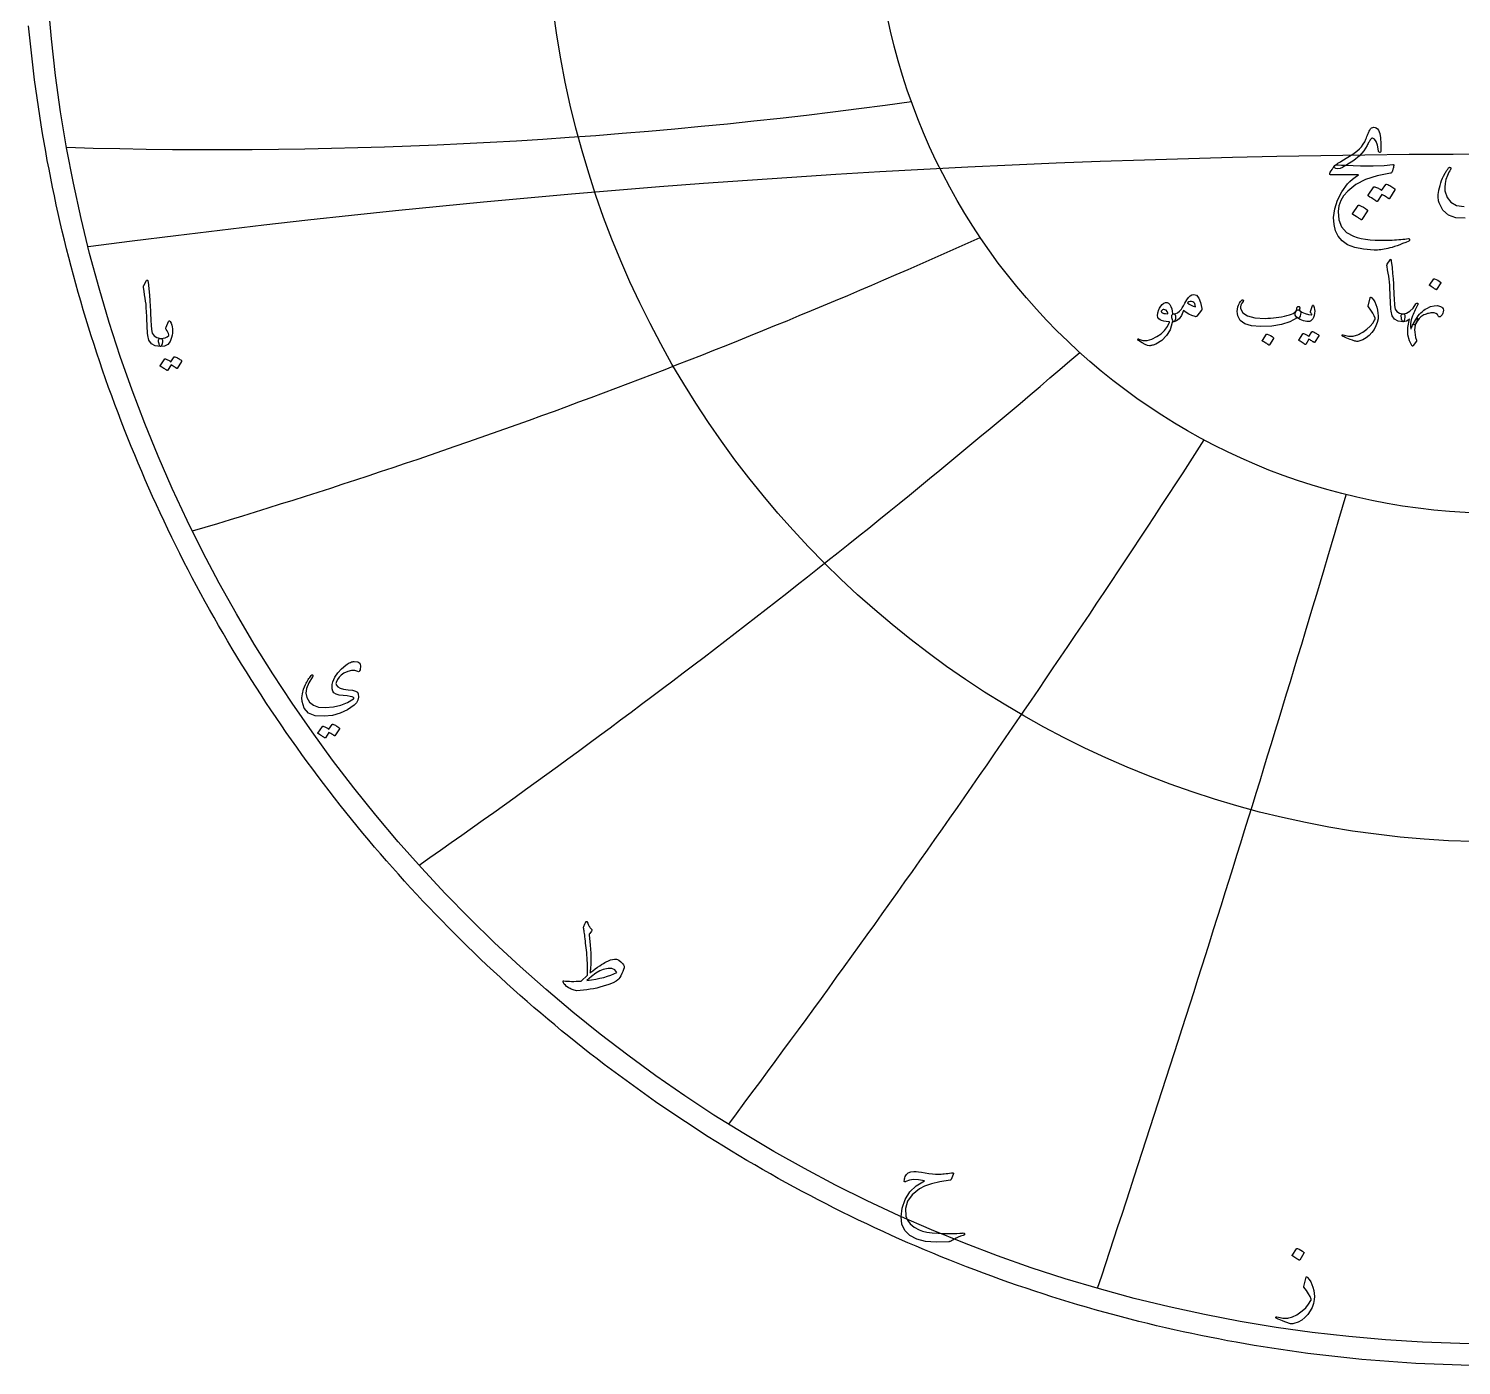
# Model space of a CAD drawing. Header units: millimetres. Extents: x -80 to 80, y -80 to 82.
# Drawn here: x -80 to -2, y -80.4 to -7.5 of the extents above; entities that cross this region are included whole.
import ezdxf

# ---------------------------------------------------------------- set-up
doc = ezdxf.new("R2010")
doc.units = ezdxf.units.MM
for name, color, linetype in [('CUT_OUTER', 1, 'Continuous'), ('ENGRAVE', 7, 'Continuous'), ('ENGRAVE_FINE', 8, 'Continuous'), ('TEXT', 5, 'Continuous')]:
    doc.layers.add(name, color=color, linetype=linetype)

msp = doc.modelspace()

# ---------------------------------------------------------------- linework, layer by layer
at = {"layer": 'CUT_OUTER'}
msp.add_lwpolyline([(-1.4793, -80.3564), (-1.9724, -80.3458), (-2.4653, -80.3322), (-2.9582, -80.3155), (-3.4509, -80.2959), (-3.9436, -80.2732), (-4.436, -80.2475), (-4.9283, -80.2188), (-5.4205, -80.187), (-5.9124, -80.1522), (-6.4041, -80.1144), (-6.8955, -80.0736), (-7.3867, -80.0298), (-7.8776, -79.983), (-8.3683, -79.9332), (-8.8586, -79.8803), (-9.3485, -79.8244), (-9.8381, -79.7656), (-10.3274, -79.7037), (-10.8163, -79.6388), (-11.3047, -79.571), (-11.7927, -79.5001), (-12.2803, -79.4263), (-12.7674, -79.3494), (-13.2541, -79.2696), (-13.7402, -79.1868), (-14.2258, -79.101), (-14.7109, -79.0122), (-15.1954, -78.9204), (-15.6794, -78.8257), (-16.1628, -78.728), (-16.6455, -78.6274), (-17.1277, -78.5238), (-17.6092, -78.4172), (-18.09, -78.3077), (-18.5701, -78.1952), (-19.0496, -78.0798), (-19.5283, -77.9614), (-20.0063, -77.8401), (-20.4836, -77.7159), (-20.96, -77.5888), (-21.4357, -77.4587), (-21.9106, -77.3257), (-22.3846, -77.1898), (-22.8578, -77.051), (-23.3302, -76.9093), (-23.8016, -76.7647), (-24.2722, -76.6172), (-24.7419, -76.4668), (-25.2106, -76.3136), (-25.6784, -76.1575), (-26.1452, -75.9985), (-26.611, -75.8366), (-27.0758, -75.6719), (-27.5396, -75.5043), (-28.0024, -75.3339), (-28.4641, -75.1607), (-28.9248, -74.9846), (-29.3843, -74.8057), (-29.8428, -74.624), (-30.3001, -74.4395), (-30.7563, -74.2522), (-31.2113, -74.0621), (-31.6651, -73.8692), (-32.1178, -73.6735), (-32.5692, -73.475), (-33.0195, -73.2738), (-33.4684, -73.0698), (-33.9162, -72.8631), (-34.3626, -72.6536), (-34.8078, -72.4414), (-35.2516, -72.2265), (-35.6941, -72.0088), (-36.1353, -71.7884), (-36.5751, -71.5654), (-37.0135, -71.3396), (-37.4505, -71.1111), (-37.8862, -70.88), (-38.3204, -70.6462), (-38.7531, -70.4098), (-39.1844, -70.1706), (-39.6142, -69.9289), (-40.0426, -69.6845), (-40.4694, -69.4375), (-40.8947, -69.1879), (-41.3184, -68.9356), (-41.7406, -68.6808), (-42.1613, -68.4234), (-42.5803, -68.1634), (-42.9978, -67.9009), (-43.4136, -67.6358), (-43.8278, -67.3681), (-44.2403, -67.0979), (-44.6512, -66.8252), (-45.0604, -66.55), (-45.4679, -66.2722), (-45.8736, -65.992), (-46.2777, -65.7093), (-46.68, -65.4241), (-47.0806, -65.1364), (-47.4794, -64.8463), (-47.8764, -64.5538), (-48.2715, -64.2588), (-48.6649, -63.9614), (-49.0565, -63.6616), (-49.4462, -63.3594), (-49.834, -63.0548), (-50.22, -62.7479), (-50.604, -62.4385), (-50.9862, -62.1269), (-51.3664, -61.8128), (-51.7447, -61.4965), (-52.1211, -61.1778), (-52.4955, -60.8569), (-52.8679, -60.5336), (-53.2384, -60.2081), (-53.6068, -59.8803), (-53.9732, -59.5502), (-54.3376, -59.2179), (-54.6999, -58.8834), (-55.0602, -58.5467), (-55.4184, -58.2077), (-55.7745, -57.8666), (-56.1285, -57.5233), (-56.4804, -57.1778), (-56.8302, -56.8302), (-57.1778, -56.4804), (-57.5233, -56.1285), (-57.8666, -55.7745), (-58.2077, -55.4184), (-58.5467, -55.0602), (-58.8834, -54.6999), (-59.2179, -54.3376), (-59.5502, -53.9732), (-59.8803, -53.6068), (-60.2081, -53.2384), (-60.5336, -52.8679), (-60.8569, -52.4955), (-61.1778, -52.1211), (-61.4965, -51.7447), (-61.8128, -51.3664), (-62.1269, -50.9862), (-62.4385, -50.604), (-62.7479, -50.22), (-63.0548, -49.834), (-63.3594, -49.4462), (-63.6616, -49.0565), (-63.9614, -48.6649), (-64.2588, -48.2715), (-64.5538, -47.8764), (-64.8463, -47.4794), (-65.1364, -47.0806), (-65.4241, -46.68), (-65.7093, -46.2777), (-65.992, -45.8736), (-66.2722, -45.4679), (-66.55, -45.0604), (-66.8252, -44.6512), (-67.0979, -44.2403), (-67.3681, -43.8278), (-67.6358, -43.4136), (-67.9009, -42.9978), (-68.1634, -42.5803), (-68.4234, -42.1613), (-68.6808, -41.7406), (-68.9356, -41.3184), (-69.1879, -40.8947), (-69.4375, -40.4694), (-69.6845, -40.0426), (-69.9289, -39.6142), (-70.1706, -39.1844), (-70.4098, -38.7531), (-70.6462, -38.3204), (-70.88, -37.8862), (-71.1111, -37.4505), (-71.3396, -37.0135), (-71.5654, -36.5751), (-71.7884, -36.1353), (-72.0088, -35.6941), (-72.2265, -35.2516), (-72.4414, -34.8078), (-72.6536, -34.3626), (-72.8631, -33.9162), (-73.0698, -33.4684), (-73.2738, -33.0195), (-73.475, -32.5692), (-73.6735, -32.1178), (-73.8692, -31.6651), (-74.0621, -31.2113), (-74.2522, -30.7563), (-74.4395, -30.3001), (-74.624, -29.8428), (-74.8057, -29.3843), (-74.9846, -28.9248), (-75.1607, -28.4641), (-75.3339, -28.0024), (-75.5043, -27.5396), (-75.6719, -27.0758), (-75.8366, -26.611), (-75.9985, -26.1452), (-76.1575, -25.6784), (-76.3136, -25.2106), (-76.4668, -24.7419), (-76.6172, -24.2722), (-76.7647, -23.8016), (-76.9093, -23.3302), (-77.051, -22.8578), (-77.1898, -22.3846), (-77.3257, -21.9106), (-77.4587, -21.4357), (-77.5888, -20.96), (-77.7159, -20.4836), (-77.8401, -20.0063), (-77.9614, -19.5283), (-78.0798, -19.0496), (-78.1952, -18.5701), (-78.3077, -18.09), (-78.4172, -17.6092), (-78.5238, -17.1277), (-78.6274, -16.6455), (-78.728, -16.1628), (-78.8257, -15.6794), (-78.9204, -15.1954), (-79.0122, -14.7109), (-79.101, -14.2258), (-79.1868, -13.7402), (-79.2696, -13.2541), (-79.3494, -12.7674), (-79.4263, -12.2803), (-79.5001, -11.7927), (-79.571, -11.3047), (-79.6388, -10.8163), (-79.7037, -10.3274), (-79.7656, -9.8381), (-79.8244, -9.3485), (-79.8803, -8.8586), (-79.9332, -8.3683), (-79.983, -7.8776), (-80.0298, -7.3867)], dxfattribs=at)
at = {"layer": 'ENGRAVE'}
for radius in [79.2, 51.8435, 33.9362]:
    msp.add_circle((0, 0), radius, dxfattribs=at)
for centre, radius, start, end in [((-69.7079, 260.1534), 274.2749, 268.277295, 277.917813), ((-168.2602, 291.4351), 340.4903, 286.580492, 294.292906), ((-317.1696, 317.1696), 451.5317, 304.910892, 310.695203), ((-582.5403, 336.3298), 674.6544, 323.2621408, 327.118348), ((-1299.2945, 348.1449), 1346.1274, 341.6275075, 343.5556111)]:
    msp.add_arc(centre, radius, start, end, dxfattribs=at)
at = {"layer": 'ENGRAVE_FINE'}
msp.add_arc((0, -600.8942), 586.5167, 82.4778151, 97.5221849, dxfattribs=at)
at = {"layer": 'TEXT'}
for points in [[(-8.9275, -15.0839), (-8.8904, -15.0404), (-8.8478, -14.9973), (-8.7998, -14.9545), (-8.7463, -14.9122), (-8.6874, -14.8698), (-8.623, -14.8271), (-8.5531, -14.784), (-8.4778, -14.7404), (-8.1437, -14.5429), (-7.872, -14.3689), (-7.6628, -14.2182), (-7.5161, -14.091), (-7.4025, -13.9657), (-7.3053, -13.8333), (-7.2245, -13.694), (-7.1601, -13.5476), (-7.1322, -13.4744), (-7.1047, -13.4048), (-7.0775, -13.3386), (-7.0508, -13.276), (-7.0248, -13.2176), (-7, -13.1643), (-6.9764, -13.1161), (-6.954, -13.073), (-6.9044, -12.9992), (-6.8494, -12.9465), (-6.7889, -12.9149), (-6.7229, -12.9044), (-6.6585, -12.9149), (-6.5965, -12.9465), (-6.5367, -12.9992), (-6.4794, -13.073), (-6.4079, -13.2416), (-6.3623, -13.4852), (-6.3424, -13.8037), (-6.3482, -14.1971), (-6.3521, -14.2326), (-6.3638, -14.258), (-6.3833, -14.2732), (-6.4107, -14.2783), (-6.4388, -14.2728), (-6.4606, -14.2564), (-6.4762, -14.2291), (-6.4856, -14.1909), (-6.5336, -13.8903), (-6.6027, -13.6756), (-6.6929, -13.5468), (-6.8041, -13.5039), (-6.8326, -13.509), (-6.8619, -13.5242), (-6.8919, -13.5496), (-6.9228, -13.5851), (-6.9364, -13.6064), (-6.9524, -13.6327), (-6.9708, -13.6641), (-6.9915, -13.7006), (-7.0145, -13.7422), (-7.0399, -13.7888), (-7.0676, -13.8406), (-7.0976, -13.8974), (-7.2764, -14.1901), (-7.5192, -14.4625), (-7.826, -14.7147), (-8.1968, -14.9465), (-8.2007, -14.9489), (-8.2124, -14.9559), (-8.2319, -14.9676), (-8.2592, -14.984), (-8.2944, -15.0051), (-8.3373, -15.0308), (-8.388, -15.0613), (-8.4466, -15.0964), (-8.5703, -15.1518), (-8.6917, -15.1682), (-8.8108, -15.1456), (-8.9275, -15.0839)], [(-8.253, -14.9778), (-7.4516, -15.0059), (-6.7588, -15.009), (-6.1745, -14.9871), (-5.6987, -14.9403), (-5.6841, -14.9385), (-5.6714, -14.9395), (-5.6607, -14.9432), (-5.6519, -14.9497), (-5.6454, -14.9584), (-5.6417, -14.9692), (-5.6407, -14.9819), (-5.6425, -14.9965), (-5.6548, -15.0535), (-5.6667, -15.1058), (-5.6782, -15.1534), (-5.6893, -15.1963), (-5.7001, -15.2346), (-5.7104, -15.2682), (-5.7204, -15.297), (-5.7299, -15.3212), (-5.7502, -15.3599), (-5.7737, -15.3884), (-5.8002, -15.4067), (-5.8299, -15.4149), (-6.5512, -15.5457), (-7.1788, -15.7506), (-7.7128, -16.0297), (-8.1531, -16.3829), (-8.3755, -16.637), (-8.5371, -16.906), (-8.6378, -17.1897), (-8.6777, -17.4883), (-8.6394, -17.9571), (-8.4872, -18.3392), (-8.221, -18.6347), (-7.8408, -18.8435), (-7.6437, -18.9068), (-7.4271, -18.9591), (-7.1909, -19.0004), (-6.9353, -19.0309), (-6.6605, -19.0508), (-6.3669, -19.0605), (-6.0547, -19.0601), (-5.7237, -19.0496), (-5.606, -19.043), (-5.4903, -19.0356), (-5.3765, -19.0274), (-5.2647, -19.0184), (-5.1556, -19.0086), (-5.05, -18.9981), (-4.9479, -18.9868), (-4.8494, -18.9747), (-4.8193, -18.9731), (-4.7978, -18.9809), (-4.785, -18.9981), (-4.7807, -19.0246), (-4.783, -19.0555), (-4.79, -19.0793), (-4.8017, -19.0961), (-4.8181, -19.1058), (-4.9946, -19.1804), (-5.1616, -19.2479), (-5.3193, -19.3084), (-5.4676, -19.3619), (-5.6062, -19.4087), (-5.7346, -19.4493), (-5.8529, -19.4836), (-5.961, -19.5118), (-6.0627, -19.5324), (-6.1616, -19.5508), (-6.2578, -19.5668), (-6.3513, -19.5804), (-6.4425, -19.591), (-6.5317, -19.5976), (-6.6189, -19.6004), (-6.7042, -19.5992), (-7.2865, -19.5539), (-7.7721, -19.4555), (-8.1609, -19.3041), (-8.4528, -19.0996), (-8.6671, -18.8439), (-8.8166, -18.5453), (-8.9013, -18.2038), (-8.9212, -17.8193), (-8.8599, -17.3423), (-8.7136, -16.8794), (-8.4821, -16.4305), (-8.1655, -15.9957), (-8.0418, -15.8642), (-7.9017, -15.7381), (-7.7452, -15.6175), (-7.5723, -15.5024), (-9.0836, -15.4899), (-9.1199, -15.4743), (-9.1351, -15.4462), (-9.1293, -15.4056), (-9.1023, -15.3525), (-9.0516, -15.2752), (-9.0055, -15.2057), (-8.9641, -15.144), (-8.9275, -15.0902), (-8.8955, -15.0445), (-8.8681, -15.0074), (-8.8455, -14.9789), (-8.8275, -14.959), (-8.7869, -14.9555), (-8.6777, -14.9575), (-8.4997, -14.9649), (-8.253, -14.9778)], [(-6.0859, -16.0207), (-6.0781, -16.0129), (-6.0672, -16.0082), (-6.0531, -16.0067), (-6.0359, -16.0082), (-5.9745, -16.0312), (-5.9149, -16.0566), (-5.8574, -16.0843), (-5.8018, -16.1144), (-5.7477, -16.1472), (-5.6948, -16.1831), (-5.6431, -16.2221), (-5.5925, -16.2643), (-5.5828, -16.2771), (-5.5785, -16.2908), (-5.5797, -16.3053), (-5.5863, -16.3205), (-5.8861, -16.7951), (-5.8943, -16.8014), (-5.9064, -16.8014), (-5.9224, -16.7951), (-5.9423, -16.7826), (-5.9559, -16.7711), (-5.9782, -16.7553), (-6.009, -16.7352), (-6.0484, -16.7108), (-6.0968, -16.6817), (-6.1546, -16.6476), (-6.2217, -16.6083), (-6.2982, -16.564), (-6.5356, -16.9325), (-6.5465, -16.9438), (-6.5605, -16.9466), (-6.5777, -16.9407), (-6.598, -16.9263), (-6.6156, -16.9138), (-6.6433, -16.895), (-6.6812, -16.87), (-6.7292, -16.8388), (-6.7881, -16.8014), (-6.8587, -16.7576), (-6.9411, -16.7077), (-7.0352, -16.6515), (-7.0449, -16.6421), (-7.0492, -16.6327), (-7.0481, -16.6234), (-7.0414, -16.614), (-6.7354, -16.1581), (-6.7276, -16.1503), (-6.7167, -16.1456), (-6.7026, -16.144), (-6.6854, -16.1456), (-6.6331, -16.1626), (-6.5824, -16.1823), (-6.5332, -16.2047), (-6.4856, -16.2299), (-6.4395, -16.2574), (-6.395, -16.2869), (-6.3521, -16.3183), (-6.3107, -16.3517)], [(-7.5847, -17.1636), (-7.5769, -17.1558), (-7.566, -17.1511), (-7.552, -17.1495), (-7.5348, -17.1511), (-7.4134, -17.2003), (-7.299, -17.2604), (-7.1917, -17.3314), (-7.0914, -17.4134), (-7.0816, -17.4259), (-7.0773, -17.4384), (-7.0785, -17.4508), (-7.0851, -17.4633), (-7.3787, -17.938), (-7.3896, -17.9493), (-7.4036, -17.952), (-7.4208, -17.9462), (-7.4411, -17.9317), (-7.4587, -17.9192), (-7.4864, -17.9005), (-7.5242, -17.8755), (-7.5723, -17.8443), (-7.6312, -17.8068), (-7.7018, -17.7631), (-7.7842, -17.7131), (-7.8783, -17.6569), (-7.8908, -17.6476), (-7.897, -17.6382), (-7.897, -17.6288), (-7.8908, -17.6195)], [(-5.8478, -20.1269), (-5.8387, -20.1128), (-5.8302, -20.1035), (-5.8223, -20.0988), (-5.815, -20.0988), (-5.8039, -20.1049), (-5.7939, -20.1234), (-5.7852, -20.1541), (-5.7776, -20.1972), (-5.7389, -20.547), (-5.7073, -20.8705), (-5.6827, -21.1676), (-5.6651, -21.4384), (-5.6539, -21.6699), (-5.6435, -21.8775), (-5.634, -22.061), (-5.6253, -22.2206), (-5.6179, -22.3561), (-5.6119, -22.4677), (-5.6073, -22.5552), (-5.6043, -22.6187), (-5.5627, -22.809), (-5.4708, -22.9489), (-5.3285, -23.0385), (-5.1359, -23.0777), (-5.0823, -23.0918), (-5.048, -23.1246), (-5.0331, -23.1761), (-5.0375, -23.2464), (-5.0595, -23.357), (-5.0832, -23.4361), (-5.1086, -23.4835), (-5.1359, -23.4993), (-5.4069, -23.4636), (-5.6066, -23.3564), (-5.7348, -23.1779), (-5.7916, -22.9279), (-5.8005, -22.8083), (-5.8086, -22.6884), (-5.8158, -22.5682), (-5.8221, -22.4478), (-5.8278, -22.327), (-5.8332, -22.206), (-5.8383, -22.0846), (-5.8431, -21.963), (-5.8519, -21.731), (-5.8642, -21.5221), (-5.88, -21.3364), (-5.8993, -21.1737), (-5.9222, -21.0176), (-5.9485, -20.8511), (-5.9784, -20.6745), (-6.0117, -20.4876), (-6.0161, -20.4539), (-6.0153, -20.4232), (-6.0091, -20.3953), (-5.9977, -20.3705)], [(-73.6012, -21.2593), (-73.5915, -21.2443), (-73.5825, -21.2344), (-73.574, -21.2294), (-73.5662, -21.2294), (-73.5544, -21.2359), (-73.5437, -21.2556), (-73.5344, -21.2884), (-73.5263, -21.3343), (-73.485, -21.7074), (-73.4513, -22.0525), (-73.4251, -22.3694), (-73.4063, -22.6583), (-73.3943, -22.9052), (-73.3832, -23.1266), (-73.3731, -23.3224), (-73.3639, -23.4926), (-73.3559, -23.6372), (-73.3495, -23.7562), (-73.3447, -23.8495), (-73.3414, -23.9173), (-73.2971, -24.1202), (-73.199, -24.2695), (-73.0472, -24.3651), (-72.8418, -24.4069), (-72.7846, -24.4219), (-72.7481, -24.4569), (-72.7322, -24.5118), (-72.7369, -24.5868), (-72.7603, -24.7048), (-72.7856, -24.7891), (-72.8127, -24.8397), (-72.8418, -24.8565), (-73.1309, -24.8185), (-73.3439, -24.7042), (-73.4807, -24.5137), (-73.5412, -24.247), (-73.5508, -24.1195), (-73.5594, -23.9916), (-73.567, -23.8634), (-73.5737, -23.7349), (-73.5798, -23.6061), (-73.5856, -23.477), (-73.591, -23.3476), (-73.5962, -23.2178), (-73.6056, -22.9704), (-73.6187, -22.7476), (-73.6355, -22.5494), (-73.6562, -22.376), (-73.6805, -22.2094), (-73.7086, -22.0319), (-73.7405, -21.8434), (-73.7761, -21.644), (-73.7807, -21.6081), (-73.7798, -21.5753), (-73.7732, -21.5457), (-73.7611, -21.5191)], [(-3.4637, -21.1667), (-3.4579, -21.1609), (-3.4497, -21.1574), (-3.4391, -21.1562), (-3.4263, -21.1574), (-3.3352, -21.1942), (-3.2494, -21.2393), (-3.1689, -21.2926), (-3.0937, -21.3541), (-3.0864, -21.3634), (-3.0832, -21.3728), (-3.084, -21.3822), (-3.089, -21.3915), (-3.3092, -21.7475), (-3.3174, -21.756), (-3.3279, -21.7581), (-3.3408, -21.7537), (-3.356, -21.7428), (-3.3692, -21.7335), (-3.39, -21.7194), (-3.4183, -21.7007), (-3.4544, -21.6773), (-3.4986, -21.6492), (-3.5515, -21.6164), (-3.6133, -21.5789), (-3.6839, -21.5367), (-3.6932, -21.5297), (-3.6979, -21.5227), (-3.6979, -21.5157), (-3.6932, -21.5086)], [(-17.7261, -23.5508), (-17.8359, -23.9364), (-18.02, -24.2592), (-18.2785, -24.5195), (-18.6114, -24.7171), (-18.6579, -24.7371), (-18.7039, -24.7552), (-18.7492, -24.7711), (-18.794, -24.785), (-18.8379, -24.7966), (-18.8807, -24.8055), (-18.9223, -24.8118), (-18.9627, -24.8155), (-19.0634, -24.8011), (-19.1968, -24.7487), (-19.3631, -24.6583), (-19.5622, -24.5297), (-19.5836, -24.5113), (-19.5961, -24.4934), (-19.6, -24.4762), (-19.595, -24.4595), (-19.5839, -24.4466), (-19.5692, -24.4407), (-19.5511, -24.4419), (-19.5294, -24.4501), (-19.3224, -24.5172), (-19.0903, -24.5169), (-18.833, -24.4492), (-18.5505, -24.3143), (-18.3198, -24.1577), (-18.1289, -23.9735), (-17.9779, -23.7619), (-17.8666, -23.5227), (-17.8675, -23.5142), (-17.8701, -23.5075), (-17.8745, -23.5025), (-17.8807, -23.4993), (-18.042, -23.4899), (-18.1793, -23.4712), (-18.2926, -23.4431), (-18.3819, -23.4056), (-18.4509, -23.3476), (-18.4943, -23.2674), (-18.5118, -23.165), (-18.5036, -23.0403), (-18.501, -23.0237), (-18.4978, -23.0069), (-18.494, -22.9898), (-18.4896, -22.9724), (-18.4846, -22.9543), (-18.479, -22.9355), (-18.4729, -22.9157), (-18.4662, -22.8951), (-18.4111, -22.7613), (-18.3444, -22.6503), (-18.2659, -22.5622), (-18.1758, -22.4969), (-18.0835, -22.4612), (-17.9989, -22.4618), (-17.922, -22.4987), (-17.8526, -22.5719), (-17.792, -22.6738), (-17.746, -22.792), (-17.7147, -22.9267), (-17.698, -23.0777), (-17.6888, -23.0776), (-17.6799, -23.0772), (-17.6712, -23.0764), (-17.6629, -23.0754), (-17.6545, -23.0744), (-17.6459, -23.0736), (-17.637, -23.0732), (-17.6277, -23.0731), (-17.5961, -23.0798), (-17.5715, -23.1), (-17.554, -23.1337), (-17.5434, -23.1808), (-17.539, -23.2326), (-17.5399, -23.285), (-17.5461, -23.338), (-17.5575, -23.3916), (-17.5724, -23.4387), (-17.5891, -23.4724), (-17.6075, -23.4926), (-17.6277, -23.4993), (-17.7167, -23.4993), (-17.7173, -23.5078), (-17.7191, -23.5192), (-17.722, -23.5335), (-17.7261, -23.5508)], [(-16.5411, -22.0098), (-16.3944, -22.0619), (-16.2729, -22.2089), (-16.1766, -22.4507), (-16.1055, -22.7873), (-16.1029, -22.8116), (-16.1043, -22.833), (-16.1099, -22.8514), (-16.1195, -22.867), (-16.3772, -23.1902), (-16.395, -23.2098), (-16.4158, -23.2218), (-16.4395, -23.2262), (-16.4661, -23.2229), (-16.6412, -23.1632), (-16.8057, -23.0871), (-16.9597, -22.9946), (-17.1032, -22.8857), (-17.2188, -23.1541), (-17.3455, -23.3459), (-17.4834, -23.4609), (-17.6324, -23.4993), (-17.6491, -23.4931), (-17.6664, -23.4747), (-17.6842, -23.444), (-17.7027, -23.4009), (-17.7311, -23.2944), (-17.7413, -23.2089), (-17.7334, -23.1445), (-17.7074, -23.1012), (-17.6922, -23.0909), (-17.6746, -23.0836), (-17.6547, -23.0792), (-17.6324, -23.0777), (-17.5259, -23.0596), (-17.4217, -23.0098), (-17.3198, -22.9284), (-17.2203, -22.8154), (-17.1766, -22.7499), (-17.1114, -22.6421), (-17.0244, -22.4923), (-16.9158, -22.3002), (-16.8309, -22.1732), (-16.7402, -22.0824), (-16.6436, -22.028), (-16.5411, -22.0098)], [(-16.8783, -22.4688), (-16.7905, -22.542), (-16.691, -22.6023), (-16.5797, -22.6498), (-16.4568, -22.6843), (-16.4635, -22.5921), (-16.4884, -22.5168), (-16.5314, -22.4586), (-16.5926, -22.4173), (-16.6632, -22.3959), (-16.7343, -22.3974), (-16.806, -22.4217), (-16.8783, -22.4688)], [(-10.7987, -22.881), (-10.7941, -22.8834), (-10.7899, -22.8857), (-10.7859, -22.888), (-10.7823, -22.8904), (-10.7786, -22.893), (-10.7747, -22.8962), (-10.7704, -22.9), (-10.7659, -22.9044), (-10.7281, -22.9489), (-10.7132, -23.0122), (-10.7211, -23.0941), (-10.7518, -23.1948), (-10.7802, -23.256), (-10.8092, -23.2944), (-10.8388, -23.3099), (-10.8689, -23.3026), (-10.8841, -23.2952), (-10.897, -23.292), (-10.9076, -23.2929), (-10.9158, -23.2979), (-11.2998, -23.5081), (-11.7589, -23.6562), (-12.2928, -23.7423), (-12.9017, -23.7663), (-13.3941, -23.7241), (-13.7659, -23.6117), (-14.0171, -23.429), (-14.1476, -23.1761), (-14.1678, -23.0567), (-14.1722, -22.9372), (-14.1608, -22.8178), (-14.1336, -22.6983), (-14.0964, -22.5927), (-14.0504, -22.4958), (-13.9957, -22.4077), (-13.9322, -22.3283), (-13.9202, -22.3184), (-13.9076, -22.3119), (-13.8944, -22.309), (-13.8807, -22.3096), (-13.8678, -22.3151), (-13.8572, -22.3225), (-13.849, -22.3315), (-13.8432, -22.3424), (-13.8405, -22.3529), (-13.842, -22.3658), (-13.8476, -22.381), (-13.8572, -22.3986), (-13.9251, -22.4981), (-13.9696, -22.5953), (-13.9907, -22.6901), (-13.9884, -22.7827), (-13.8771, -23.0145), (-13.6184, -23.1808), (-13.212, -23.2815), (-12.6582, -23.3166), (-12.5061, -23.3143), (-12.3543, -23.3072), (-12.2028, -23.2955), (-12.0516, -23.2791), (-11.9016, -23.2581), (-11.7536, -23.2323), (-11.6077, -23.2019), (-11.4638, -23.1667), (-11.3241, -23.1269), (-11.2097, -23.0871), (-11.1204, -23.0473), (-11.0563, -23.0075), (-11.0315, -22.9864), (-11.0089, -22.9606), (-10.9882, -22.9302), (-10.9696, -22.8951), (-10.9522, -22.8558), (-10.9351, -22.8131), (-10.9182, -22.7668), (-10.9017, -22.7171), (-10.8953, -22.7019), (-10.8853, -22.689), (-10.8719, -22.6784), (-10.8549, -22.6702), (-10.8367, -22.6659), (-10.8197, -22.6667), (-10.8039, -22.6729), (-10.7893, -22.6843), (-10.7776, -22.7001), (-10.7706, -22.7194), (-10.7682, -22.7423), (-10.7706, -22.7686)], [(-10.9392, -23.2557), (-10.9901, -23.2074), (-11.0165, -23.1468), (-11.0182, -23.0739), (-10.9954, -22.9887), (-10.9459, -22.9123), (-10.9005, -22.8658), (-10.8593, -22.8491), (-10.8221, -22.8623), (-10.6464, -22.9785), (-10.4708, -23.0602), (-10.2951, -23.1073), (-10.1195, -23.1199), (-10.1134, -23.1187), (-10.109, -23.1152), (-10.1063, -23.1094), (-10.1055, -23.1012), (-10.1098, -23.0856), (-10.123, -23.0625), (-10.145, -23.0318), (-10.1757, -22.9934), (-10.1816, -22.9817), (-10.1851, -22.97), (-10.1862, -22.9583), (-10.1851, -22.9466), (-10.0727, -22.6234), (-10.0674, -22.6111), (-10.061, -22.6023), (-10.0533, -22.5971), (-10.0446, -22.5953), (-10.0358, -22.5968), (-10.0282, -22.6012), (-10.0217, -22.6085), (-10.0165, -22.6187), (-9.9813, -22.7238), (-9.9603, -22.8283), (-9.9532, -22.9322), (-9.9603, -23.0356), (-9.9831, -23.1641), (-10.0141, -23.2686), (-10.0533, -23.3491), (-10.1008, -23.4056), (-10.1368, -23.4366), (-10.1699, -23.4595), (-10.2, -23.4741), (-10.2272, -23.4806), (-10.3841, -23.4841), (-10.5551, -23.4478), (-10.7401, -23.3717), (-10.9392, -23.2557)], [(-6.9251, -22.1925), (-6.9225, -22.184), (-6.9192, -22.1773), (-6.9154, -22.1723), (-6.9111, -22.1691), (-6.8979, -22.1679), (-6.8818, -22.1738), (-6.8627, -22.1866), (-6.8408, -22.2065), (-6.7553, -22.3081), (-6.6815, -22.4255), (-6.6195, -22.5587), (-6.5691, -22.7077), (-6.5299, -22.8681), (-6.5059, -23.0262), (-6.4971, -23.182), (-6.5036, -23.3354), (-6.5451, -23.5373), (-6.6136, -23.7311), (-6.7091, -23.9167), (-6.8314, -24.0941), (-6.9778, -24.2549), (-7.1452, -24.3857), (-7.3338, -24.4867), (-7.5434, -24.5578), (-7.5996, -24.5698), (-7.6558, -24.5731), (-7.712, -24.5675), (-7.7682, -24.5532), (-7.8977, -24.5079), (-8.0147, -24.4659), (-8.1191, -24.4271), (-8.2108, -24.3916), (-8.2897, -24.3592), (-8.3554, -24.3301), (-8.408, -24.3042), (-8.4474, -24.2815), (-8.4556, -24.2745), (-8.4614, -24.2674), (-8.4649, -24.2604), (-8.4661, -24.2534), (-8.4652, -24.2443), (-8.4626, -24.2358), (-8.4582, -24.2279), (-8.452, -24.2206), (-8.4441, -24.215), (-8.4345, -24.2124), (-8.4231, -24.2127), (-8.4099, -24.2159), (-8.3297, -24.2374), (-8.253, -24.2551), (-8.1798, -24.2691), (-8.1101, -24.2792), (-8.0434, -24.2854), (-7.979, -24.2879), (-7.9169, -24.2866), (-7.8572, -24.2815), (-7.7976, -24.272), (-7.736, -24.2575), (-7.6723, -24.238), (-7.6066, -24.2136), (-7.5388, -24.1839), (-7.469, -24.1486), (-7.3971, -24.1078), (-7.3232, -24.0614), (-7.1157, -23.9121), (-6.938, -23.7499), (-6.7901, -23.5748), (-6.6722, -23.3869), (-6.6646, -23.3717), (-6.6605, -23.3541), (-6.6599, -23.3342), (-6.6628, -23.3119), (-6.712, -23.1805), (-6.7893, -23.0344), (-6.8947, -22.8737), (-7.0281, -22.6983), (-7.034, -22.6872), (-7.0375, -22.6773), (-7.0387, -22.6685), (-7.0375, -22.6609)], [(-4.3864, -23.4618), (-4.438, -23.5725), (-4.4754, -23.689), (-4.4989, -23.8114), (-4.5082, -23.9396), (-4.5041, -24.0731), (-4.4871, -24.2112), (-4.4573, -24.3541), (-4.4145, -24.5016), (-4.4093, -24.5212), (-4.4075, -24.5379), (-4.4093, -24.5517), (-4.4145, -24.5625), (-4.5832, -24.8014), (-4.5987, -24.8187), (-4.6124, -24.8283), (-4.6244, -24.8304), (-4.6347, -24.8248), (-4.7951, -24.5499), (-4.8736, -24.2124), (-4.8701, -23.8122), (-4.7846, -23.3494), (-4.8662, -23.415), (-4.952, -23.4618), (-5.0419, -23.4899), (-5.1359, -23.4993), (-5.1561, -23.4931), (-5.1745, -23.4747), (-5.1912, -23.444), (-5.2061, -23.4009), (-5.2146, -23.375), (-5.2213, -23.3488), (-5.2263, -23.3223), (-5.2295, -23.2955), (-5.2319, -23.2688), (-5.2342, -23.2423), (-5.2366, -23.2161), (-5.2389, -23.1902), (-5.236, -23.1427), (-5.2178, -23.1082), (-5.1845, -23.0865), (-5.1359, -23.0777), (-4.9447, -23.035), (-4.7647, -22.9302), (-4.5958, -22.7633), (-4.438, -22.5344), (-4.4166, -22.5054), (-4.3946, -22.4887), (-4.3721, -22.4844), (-4.349, -22.4923), (-4.332, -22.5072), (-4.3232, -22.5239), (-4.3226, -22.5423), (-4.3302, -22.5625), (-4.3717, -22.6357), (-4.4116, -22.7101), (-4.4501, -22.7856), (-4.4871, -22.8623), (-4.5227, -22.9402), (-4.5568, -23.0192), (-4.5895, -23.0994), (-4.6206, -23.1808), (-4.6897, -23.4024), (-4.7284, -23.5941), (-4.7366, -23.756), (-4.7143, -23.888), (-4.7123, -23.8921), (-4.7108, -23.8951), (-4.7099, -23.8968), (-4.7096, -23.8974), (-4.7093, -23.8968), (-4.7085, -23.8951), (-4.707, -23.8921), (-4.7049, -23.888), (-4.6764, -23.8209), (-4.647, -23.7551), (-4.6167, -23.6909), (-4.5855, -23.6281), (-4.5532, -23.5665), (-4.5194, -23.5057), (-4.4841, -23.4459), (-4.4473, -23.3869), (-4.4207, -23.3459), (-4.397, -23.3213), (-4.3762, -23.3131), (-4.3583, -23.3213), (-4.3496, -23.3389), (-4.3513, -23.3681), (-4.3636, -23.4091), (-4.3864, -23.4618)], [(-3.2061, -23.2089), (-3.2667, -23.114), (-3.3455, -23.0496), (-3.4424, -23.0157), (-3.5574, -23.0122), (-3.6227, -23.0205), (-3.6874, -23.0315), (-3.7515, -23.0451), (-3.815, -23.0613), (-3.878, -23.0808), (-3.9403, -23.1041), (-4.0021, -23.1312), (-4.0633, -23.162), (-4.1681, -23.2323), (-4.267, -23.3307), (-4.3601, -23.4571), (-4.4473, -23.6117), (-4.4722, -23.6465), (-4.4953, -23.6667), (-4.5167, -23.6723), (-4.5363, -23.6632), (-4.5527, -23.6451), (-4.5597, -23.6234), (-4.5574, -23.5982), (-4.5457, -23.5695), (-4.5278, -23.5318), (-4.5117, -23.4981), (-4.4974, -23.4685), (-4.4848, -23.4431), (-4.4737, -23.4214), (-4.4637, -23.4033), (-4.4549, -23.3886), (-4.4473, -23.3775), (-4.3785, -23.2739), (-4.308, -23.1784), (-4.2357, -23.0912), (-4.1616, -23.0122), (-4.0858, -22.941), (-4.0082, -22.8775), (-3.9289, -22.8216), (-3.8478, -22.7733), (-3.6397, -22.6787), (-3.4462, -22.6293), (-3.2673, -22.6249), (-3.1031, -22.6656), (-3.0331, -22.701), (-2.9825, -22.7464), (-2.9511, -22.8017), (-2.9391, -22.867), (-2.9462, -22.956), (-2.9719, -23.0403), (-3.0164, -23.1199), (-3.0796, -23.1948), (-3.1209, -23.2273), (-3.1558, -23.2405), (-3.1842, -23.2344), (-3.2061, -23.2089)], [(-17.9509, -23.0262), (-18.0001, -22.9404), (-18.054, -22.8798), (-18.1125, -22.8444), (-18.1758, -22.8342), (-18.2135, -22.8441), (-18.2472, -22.8599), (-18.2768, -22.8816), (-18.3022, -22.9091), (-18.3104, -22.9238), (-18.3116, -22.9396), (-18.3057, -22.9565), (-18.2929, -22.9747), (-18.2446, -23.0171), (-18.1746, -23.0461), (-18.083, -23.0616), (-17.9697, -23.0637), (-17.958, -23.0613), (-17.9509, -23.0543), (-17.9486, -23.0426), (-17.9509, -23.0262)], [(-72.542, -23.8024), (-72.4021, -23.4926), (-72.3815, -23.4586), (-72.3597, -23.4464), (-72.3365, -23.4561), (-72.3122, -23.4876), (-72.2672, -23.5821), (-72.2323, -23.6806), (-72.2073, -23.7832), (-72.1923, -23.8898), (-72.1876, -24.0011), (-72.1935, -24.1177), (-72.2101, -24.2397), (-72.2372, -24.3669), (-72.32, -24.5811), (-72.4483, -24.7341), (-72.6223, -24.8259), (-72.8418, -24.8565), (-72.8671, -24.8406), (-72.893, -24.7928), (-72.9195, -24.7132), (-72.9467, -24.6017), (-72.9545, -24.5421), (-72.9529, -24.4931), (-72.942, -24.4547), (-72.9217, -24.4269), (-72.9055, -24.4163), (-72.8867, -24.4094), (-72.8655, -24.4063), (-72.8418, -24.4069), (-72.7035, -24.4025), (-72.5832, -24.3744), (-72.4811, -24.3226), (-72.3971, -24.247), (-72.3934, -24.2411), (-72.3921, -24.2333), (-72.3934, -24.2236), (-72.3971, -24.212), (-72.4168, -24.1415), (-72.4458, -24.0697), (-72.4842, -23.9966), (-72.532, -23.9223), (-72.5476, -23.8942), (-72.5545, -23.8648), (-72.5526, -23.8342), (-72.542, -23.8024)], [(-12.5739, -24.1831), (-12.568, -24.1773), (-12.5598, -24.1738), (-12.5493, -24.1726), (-12.5364, -24.1738), (-12.4453, -24.2107), (-12.3596, -24.2557), (-12.2791, -24.309), (-12.2038, -24.3705), (-12.1965, -24.3799), (-12.1933, -24.3892), (-12.1942, -24.3986), (-12.1991, -24.408), (-12.4193, -24.7639), (-12.4275, -24.7724), (-12.438, -24.7745), (-12.4509, -24.7701), (-12.4661, -24.7592), (-12.4793, -24.7499), (-12.5001, -24.7358), (-12.5285, -24.7171), (-12.5645, -24.6937), (-12.6087, -24.6656), (-12.6617, -24.6328), (-12.7234, -24.5953), (-12.794, -24.5532), (-12.8034, -24.5461), (-12.808, -24.5391), (-12.808, -24.5321), (-12.8034, -24.5251)], [(-10.1055, -24.052), (-10.0996, -24.0461), (-10.0914, -24.0426), (-10.0809, -24.0414), (-10.068, -24.0426), (-10.0219, -24.0599), (-9.9772, -24.0789), (-9.9341, -24.0997), (-9.8923, -24.1222), (-9.8518, -24.1468), (-9.8121, -24.1738), (-9.7733, -24.203), (-9.7354, -24.2347), (-9.7281, -24.2443), (-9.7249, -24.2546), (-9.7258, -24.2654), (-9.7307, -24.2768), (-9.9556, -24.6328), (-9.9617, -24.6375), (-9.9708, -24.6375), (-9.9828, -24.6328), (-9.9977, -24.6234), (-10.008, -24.6148), (-10.0247, -24.6029), (-10.0478, -24.5878), (-10.0773, -24.5696), (-10.1136, -24.5477), (-10.157, -24.5221), (-10.2073, -24.4927), (-10.2647, -24.4595), (-10.4427, -24.7358), (-10.4509, -24.7443), (-10.4614, -24.7464), (-10.4743, -24.742), (-10.4895, -24.7311), (-10.5027, -24.7218), (-10.5235, -24.7077), (-10.5519, -24.689), (-10.5879, -24.6656), (-10.6321, -24.6375), (-10.6851, -24.6047), (-10.7468, -24.5672), (-10.8174, -24.5251), (-10.8247, -24.518), (-10.8279, -24.511), (-10.8271, -24.504), (-10.8221, -24.497), (-10.5926, -24.155), (-10.5867, -24.1492), (-10.5785, -24.1457), (-10.568, -24.1445), (-10.5551, -24.1457), (-10.5159, -24.1584), (-10.4778, -24.1732), (-10.4409, -24.19), (-10.4052, -24.2089), (-10.3707, -24.2295), (-10.3373, -24.2516), (-10.3051, -24.2752), (-10.2741, -24.3002)], [(-72.0974, -25.4211), (-72.0911, -25.4149), (-72.0824, -25.4111), (-72.0711, -25.4099), (-72.0574, -25.4111), (-72.0082, -25.4295), (-71.9606, -25.4498), (-71.9145, -25.472), (-71.87, -25.4961), (-71.8268, -25.5223), (-71.7845, -25.551), (-71.7431, -25.5822), (-71.7027, -25.616), (-71.6949, -25.6263), (-71.6914, -25.6372), (-71.6924, -25.6487), (-71.6977, -25.6609), (-71.9375, -26.0406), (-71.944, -26.0456), (-71.9537, -26.0456), (-71.9665, -26.0406), (-71.9824, -26.0306), (-71.9934, -26.0214), (-72.0112, -26.0088), (-72.0358, -25.9927), (-72.0674, -25.9732), (-72.1061, -25.9499), (-72.1523, -25.9226), (-72.206, -25.8912), (-72.2672, -25.8558), (-72.4571, -26.1505), (-72.4658, -26.1596), (-72.4771, -26.1618), (-72.4908, -26.1571), (-72.507, -26.1456), (-72.5211, -26.1356), (-72.5433, -26.1206), (-72.5736, -26.1006), (-72.612, -26.0756), (-72.6591, -26.0456), (-72.7156, -26.0107), (-72.7815, -25.9707), (-72.8568, -25.9257), (-72.8646, -25.9182), (-72.868, -25.9107), (-72.8671, -25.9032), (-72.8618, -25.8957), (-72.617, -25.531), (-72.6107, -25.5248), (-72.602, -25.521), (-72.5907, -25.5198), (-72.577, -25.521), (-72.5351, -25.5346), (-72.4946, -25.5504), (-72.4552, -25.5683), (-72.4171, -25.5885), (-72.3803, -25.6105), (-72.3447, -25.6341), (-72.3103, -25.6592), (-72.2772, -25.6859)], [(-62.1016, -42.5557), (-62.2633, -42.5017), (-62.4438, -42.4995), (-62.643, -42.5491), (-62.861, -42.6506), (-62.9993, -42.7474), (-63.1145, -42.8629), (-63.2066, -42.9972), (-63.2757, -43.1502), (-63.2825, -43.1808), (-63.2832, -43.2127), (-63.2775, -43.2458), (-63.2657, -43.2801), (-63.1864, -43.3869), (-63.0533, -43.4675), (-62.8666, -43.5218), (-62.6262, -43.5499), (-62.3888, -43.5752), (-62.2165, -43.6211), (-62.1091, -43.6876), (-62.0666, -43.7747), (-62.0619, -43.9571), (-62.0978, -44.1195), (-62.1743, -44.2618), (-62.2914, -44.3843), (-62.6633, -44.6381), (-63.0596, -44.8252), (-63.4802, -44.9454), (-63.9252, -44.9988), (-64.411, -44.9651), (-64.7745, -44.8189), (-65.0156, -44.5604), (-65.1342, -44.1894), (-65.1411, -43.9858), (-65.1117, -43.7647), (-65.0462, -43.5262), (-64.9444, -43.2701), (-64.9089, -43.1989), (-64.8725, -43.1302), (-64.8352, -43.064), (-64.797, -43.0003), (-64.7575, -42.9388), (-64.7164, -42.8792), (-64.6738, -42.8214), (-64.6296, -42.7655), (-64.6059, -42.7424), (-64.5846, -42.733), (-64.5659, -42.7374), (-64.5497, -42.7555), (-64.5406, -42.778), (-64.5384, -42.8005), (-64.5431, -42.823), (-64.5547, -42.8454), (-64.7601, -43.1764), (-64.8819, -43.475), (-64.92, -43.741), (-64.8744, -43.9746), (-64.7277, -44.2206), (-64.5122, -44.3942), (-64.228, -44.4954), (-63.8752, -44.5241), (-63.423, -44.4882), (-63.0159, -44.3955), (-62.6536, -44.2459), (-62.3364, -44.0395), (-62.3173, -44.022), (-62.3102, -44.0045), (-62.3148, -43.9871), (-62.3314, -43.9696), (-62.3985, -43.9371), (-62.515, -43.9096), (-62.6808, -43.8871), (-62.896, -43.8697), (-63.1148, -43.8428), (-63.2819, -43.7922), (-63.3971, -43.7179), (-63.4605, -43.6198), (-63.4899, -43.5046), (-63.498, -43.3838), (-63.4849, -43.2573), (-63.4505, -43.1252), (-63.339, -42.8657), (-63.1845, -42.6269), (-62.9868, -42.4086), (-62.7461, -42.2109), (-62.6821, -42.1641), (-62.6199, -42.1235), (-62.5596, -42.0892), (-62.5013, -42.0611), (-62.4451, -42.0389), (-62.3913, -42.0223), (-62.3401, -42.0114), (-62.2914, -42.0061), (-62.1009, -42.0239), (-61.9842, -42.1073), (-61.9411, -42.2562), (-61.9717, -42.4707), (-61.9948, -42.5285), (-62.0241, -42.5619), (-62.0597, -42.571), (-62.1016, -42.5557)], [(-63.5005, -45.4384), (-63.4942, -45.4322), (-63.4855, -45.4284), (-63.4743, -45.4272), (-63.4605, -45.4284), (-63.4113, -45.4469), (-63.3637, -45.4672), (-63.3177, -45.4893), (-63.2732, -45.5134), (-63.2299, -45.5396), (-63.1876, -45.5683), (-63.1462, -45.5996), (-63.1058, -45.6333), (-63.098, -45.6436), (-63.0945, -45.6545), (-63.0955, -45.6661), (-63.1008, -45.6783), (-63.3406, -46.058), (-63.3472, -46.063), (-63.3568, -46.063), (-63.3696, -46.058), (-63.3856, -46.048), (-63.3965, -46.0388), (-63.4143, -46.0261), (-63.439, -46.01), (-63.4705, -45.9905), (-63.5092, -45.9672), (-63.5554, -45.9399), (-63.6091, -45.9085), (-63.6704, -45.8731), (-63.8602, -46.1679), (-63.8689, -46.1769), (-63.8802, -46.1791), (-63.8939, -46.1744), (-63.9102, -46.1629), (-63.9242, -46.1529), (-63.9464, -46.1379), (-63.9767, -46.1179), (-64.0151, -46.0929), (-64.0622, -46.063), (-64.1188, -46.028), (-64.1846, -45.988), (-64.2599, -45.943), (-64.2677, -45.9356), (-64.2711, -45.9281), (-64.2702, -45.9206), (-64.2649, -45.9131), (-64.0201, -45.5484), (-64.0138, -45.5421), (-64.0051, -45.5384), (-63.9939, -45.5371), (-63.9801, -45.5384), (-63.9383, -45.5519), (-63.8977, -45.5677), (-63.8583, -45.5857), (-63.8202, -45.6058), (-63.7834, -45.6278), (-63.7478, -45.6514), (-63.7134, -45.6765), (-63.6803, -45.7032)], [(-49.7849, -56.4535), (-49.7612, -56.3992), (-49.74, -56.3511), (-49.7212, -56.3092), (-49.705, -56.2736), (-49.6916, -56.2446), (-49.6813, -56.2224), (-49.6741, -56.2071), (-49.67, -56.1987), (-49.6616, -56.1878), (-49.6513, -56.18), (-49.6391, -56.1753), (-49.6251, -56.1737), (-49.6135, -56.1756), (-49.6038, -56.1812), (-49.596, -56.1906), (-49.5901, -56.2037), (-49.5639, -56.2674), (-49.5401, -56.3236), (-49.5189, -56.3723), (-49.5002, -56.4135), (-49.4894, -56.4316), (-49.4771, -56.451), (-49.4632, -56.4716), (-49.4477, -56.4935), (-49.4304, -56.5166), (-49.4109, -56.5409), (-49.3892, -56.5665), (-49.3653, -56.5934), (-49.3503, -56.6206), (-49.3453, -56.6471), (-49.3503, -56.673), (-49.3653, -56.6983), (-49.4602, -56.8232), (-49.473, -56.8435), (-49.4814, -56.8644), (-49.4855, -56.886), (-49.4852, -56.9081), (-49.4365, -57.458), (-49.4052, -57.9036), (-49.3915, -58.2449), (-49.3952, -58.4819), (-49.4004, -58.5704), (-49.4059, -58.6512), (-49.4116, -58.7241), (-49.4177, -58.7892), (-49.4241, -58.8468), (-49.4308, -58.8972), (-49.4379, -58.9405), (-49.4452, -58.9765), (-49.2958, -58.8623), (-49.1573, -58.7592), (-49.0297, -58.6674), (-48.9131, -58.5868), (-48.8077, -58.5172), (-48.7139, -58.4582), (-48.6316, -58.4098), (-48.5609, -58.372), (-48.4351, -58.3158), (-48.3173, -58.2721), (-48.2077, -58.2409), (-48.1062, -58.2221), (-48.0525, -58.2206), (-47.9963, -58.2309), (-47.9376, -58.253), (-47.8764, -58.2871), (-47.7553, -58.3729), (-47.6666, -58.4557), (-47.6104, -58.5353), (-47.5866, -58.6118), (-47.5882, -58.6971), (-47.6079, -58.7929), (-47.6457, -58.8994), (-47.7016, -59.0165), (-47.764, -59.1317), (-47.8215, -59.2276), (-47.8739, -59.3041), (-47.9214, -59.3612), (-48.0188, -59.4334), (-48.1862, -59.5149), (-48.4235, -59.6057), (-48.7308, -59.706), (-48.902, -59.7556), (-49.0761, -59.7996), (-49.253, -59.8381), (-49.4327, -59.8708), (-49.6146, -59.8983), (-49.7981, -59.9208), (-49.9831, -59.9383), (-50.1696, -59.9508), (-50.2379, -59.937), (-50.3027, -59.9208), (-50.364, -59.9021), (-50.422, -59.8808), (-50.4771, -59.8571), (-50.53, -59.8309), (-50.5807, -59.8021), (-50.6293, -59.7709), (-50.7145, -59.7085), (-50.7854, -59.646), (-50.8419, -59.5836), (-50.8841, -59.5211), (-50.9072, -59.4693), (-50.9116, -59.4337), (-50.8972, -59.4143), (-50.8641, -59.4112), (-50.7706, -59.4223), (-50.6699, -59.4306), (-50.562, -59.436), (-50.4469, -59.4387), (-50.3247, -59.4385), (-50.1953, -59.4356), (-50.0586, -59.4298), (-49.9148, -59.4212), (-49.5851, -59.0964), (-49.579, -58.9659), (-49.5757, -58.8341), (-49.5753, -58.7011), (-49.5776, -58.5669), (-49.5824, -58.431), (-49.5895, -58.2933), (-49.5987, -58.1537), (-49.6101, -58.0123), (-49.6229, -57.8722), (-49.6363, -57.7369), (-49.6504, -57.6062), (-49.665, -57.4802), (-49.6797, -57.3586), (-49.6938, -57.241), (-49.7072, -57.1275), (-49.72, -57.0181), (-49.732, -56.9167), (-49.7431, -56.8276), (-49.7533, -56.7506), (-49.7625, -56.6858), (-49.7707, -56.6329), (-49.7781, -56.5915), (-49.7845, -56.5617), (-49.7899, -56.5434), (-49.7934, -56.5228), (-49.7937, -56.501), (-49.7909, -56.4778), (-49.7849, -56.4535)], [(-48.7158, -58.7917), (-48.9091, -58.8719), (-49.1242, -58.9978), (-49.3612, -59.1692), (-49.6201, -59.3862), (-49.3692, -59.3552), (-49.1311, -59.3169), (-48.9058, -59.2715), (-48.6933, -59.2188), (-48.4939, -59.1597), (-48.308, -59.0946), (-48.1354, -59.0235), (-47.9763, -58.9466), (-48.0844, -58.8132), (-48.2436, -58.743), (-48.4541, -58.7358), (-48.7158, -58.7917)], [(-29.6452, -69.9565), (-29.7651, -70.2263), (-29.776, -70.2441), (-29.7888, -70.2575), (-29.8035, -70.2666), (-29.8201, -70.2713), (-30.3743, -70.3587), (-30.838, -70.4661), (-31.2112, -70.5935), (-31.4938, -70.7409), (-31.89, -71.0641), (-32.1445, -71.4191), (-32.2572, -71.806), (-32.2282, -72.2247), (-32.1401, -72.4514), (-31.9909, -72.6519), (-31.7804, -72.8261), (-31.5088, -72.9742), (-31.318, -73.0404), (-31.0803, -73.0941), (-30.7959, -73.1353), (-30.4646, -73.164), (-30.2885, -73.1724), (-30.1148, -73.1778), (-29.9437, -73.1799), (-29.7751, -73.179), (-29.6096, -73.1753), (-29.4479, -73.169), (-29.2899, -73.1603), (-29.1356, -73.149), (-29.0994, -73.1465), (-29.0707, -73.149), (-29.0494, -73.1565), (-29.0357, -73.169), (-29.0282, -73.1843), (-29.0257, -73.2002), (-29.0282, -73.2168), (-29.0357, -73.234), (-29.0411, -73.2432), (-29.0475, -73.2508), (-29.0549, -73.2569), (-29.0632, -73.2614), (-29.0721, -73.2653), (-29.0813, -73.2696), (-29.0908, -73.2741), (-29.1006, -73.2789), (-29.2446, -73.3248), (-29.3717, -73.3726), (-29.4819, -73.4222), (-29.5753, -73.4738), (-29.6351, -73.5109), (-29.6895, -73.5425), (-29.7387, -73.5684), (-29.7826, -73.5887), (-29.8205, -73.6043), (-29.8519, -73.6162), (-29.8767, -73.6243), (-29.895, -73.6287), (-30.5782, -73.6539), (-31.159, -73.6049), (-31.6374, -73.4816), (-32.0134, -73.2839), (-32.285, -73.0129), (-32.4455, -72.6744), (-32.4949, -72.2685), (-32.433, -71.7951), (-32.2694, -71.3183), (-32.0134, -70.912), (-31.6649, -70.5763), (-31.224, -70.3112), (-31.5362, -70.2516), (-31.8085, -70.2375), (-32.0408, -70.2691), (-32.2332, -70.3462), (-32.2501, -70.3524), (-32.2657, -70.3562), (-32.28, -70.3574), (-32.2932, -70.3562), (-32.3041, -70.3521), (-32.3119, -70.3449), (-32.3166, -70.3346), (-32.3181, -70.3212), (-32.3113, -70.2591), (-32.3006, -70.1976), (-32.2863, -70.1367), (-32.2682, -70.0764), (-32.2045, -69.9593), (-32.1033, -69.8728), (-31.9647, -69.8169), (-31.7885, -69.7916), (-31.6771, -69.7926), (-31.5375, -69.8054), (-31.3698, -69.83), (-31.174, -69.8666), (-30.972, -69.9031), (-30.7856, -69.9278), (-30.6148, -69.9406), (-30.4596, -69.9415), (-30.3849, -69.9382), (-30.3059, -69.9334), (-30.2226, -69.927), (-30.1348, -69.919), (-30.0427, -69.9092), (-29.9462, -69.8972), (-29.8454, -69.883), (-29.7401, -69.8666), (-29.6799, -69.8647), (-29.644, -69.8791), (-29.6324, -69.9097), (-29.6452, -69.9565)], [(-10.9369, -74.0014), (-10.9306, -73.9952), (-10.9219, -73.9914), (-10.9106, -73.9902), (-10.8969, -73.9914), (-10.7998, -74.0308), (-10.7083, -74.0788), (-10.6224, -74.1357), (-10.5422, -74.2012), (-10.5344, -74.2112), (-10.5309, -74.2212), (-10.5319, -74.2312), (-10.5372, -74.2412), (-10.772, -74.6209), (-10.7807, -74.63), (-10.792, -74.6322), (-10.8057, -74.6275), (-10.8219, -74.6159), (-10.836, -74.6059), (-10.8582, -74.5909), (-10.8885, -74.571), (-10.9269, -74.546), (-10.974, -74.516), (-11.0305, -74.481), (-11.0964, -74.4411), (-11.1717, -74.3961), (-11.1817, -74.3886), (-11.1867, -74.3811), (-11.1867, -74.3736), (-11.1817, -74.3661)], [(-10.4273, -75.5552), (-10.4244, -75.5461), (-10.421, -75.539), (-10.4169, -75.5337), (-10.4123, -75.5302), (-10.3982, -75.529), (-10.381, -75.5352), (-10.3607, -75.549), (-10.3373, -75.5702), (-10.2461, -75.6785), (-10.1675, -75.8038), (-10.1013, -75.9458), (-10.0475, -76.1048), (-10.0057, -76.2759), (-9.9801, -76.4445), (-9.9707, -76.6106), (-9.9776, -76.7743), (-10.0219, -76.9897), (-10.095, -77.1964), (-10.1968, -77.3944), (-10.3273, -77.5836), (-10.4835, -77.7551), (-10.6621, -77.8946), (-10.8632, -78.0024), (-11.0867, -78.0782), (-11.1467, -78.091), (-11.2066, -78.0945), (-11.2666, -78.0885), (-11.3266, -78.0732), (-11.4647, -78.025), (-11.5895, -77.9802), (-11.7008, -77.9388), (-11.7987, -77.9009), (-11.8828, -77.8664), (-11.9529, -77.8353), (-12.009, -77.8077), (-12.051, -77.7835), (-12.0597, -77.776), (-12.066, -77.7685), (-12.0697, -77.761), (-12.071, -77.7535), (-12.07, -77.7438), (-12.0672, -77.7348), (-12.0625, -77.7263), (-12.056, -77.7185), (-12.0476, -77.7126), (-12.0373, -77.7098), (-12.0251, -77.7101), (-12.011, -77.7135), (-11.9255, -77.7365), (-11.8437, -77.7554), (-11.7656, -77.7702), (-11.6913, -77.781), (-11.6201, -77.7877), (-11.5514, -77.7903), (-11.4852, -77.7889), (-11.4215, -77.7835), (-11.3579, -77.7733), (-11.2922, -77.7579), (-11.2243, -77.7371), (-11.1542, -77.711), (-11.0819, -77.6793), (-11.0074, -77.6417), (-10.9308, -77.5981), (-10.8519, -77.5487), (-10.6305, -77.3894), (-10.441, -77.2164), (-10.2833, -77.0297), (-10.1575, -76.8292), (-10.1493, -76.813), (-10.145, -76.7942), (-10.1443, -76.773), (-10.1475, -76.7493), (-10.1999, -76.6091), (-10.2824, -76.4533), (-10.3948, -76.2818), (-10.5372, -76.0948), (-10.5434, -76.0829), (-10.5472, -76.0723), (-10.5484, -76.0629), (-10.5472, -76.0548)]]:
    msp.add_lwpolyline(points, close=True, dxfattribs=at)
msp.add_lwpolyline([(-1.7518, -17.863), (-2.2596, -17.8392), (-2.6651, -17.6928), (-2.9684, -17.4239), (-3.1694, -17.0324), (-3.1866, -16.9717), (-3.2006, -16.9083), (-3.2116, -16.8421), (-3.2194, -16.7732), (-3.2233, -16.702), (-3.2225, -16.6288), (-3.217, -16.5537), (-3.2069, -16.4766), (-3.185, -16.3402), (-3.1569, -16.2057), (-3.1226, -16.0732), (-3.082, -15.9426), (-3.0355, -15.8144), (-2.9836, -15.6889), (-2.9262, -15.5662), (-2.8634, -15.4462), (-2.8355, -15.3974), (-2.808, -15.3509), (-2.7809, -15.3068), (-2.7541, -15.265), (-2.7282, -15.2256), (-2.7034, -15.1885), (-2.6798, -15.1538), (-2.6573, -15.1214), (-2.6413, -15.1031), (-2.6245, -15.0917), (-2.607, -15.0874), (-2.5886, -15.0902), (-2.5691, -15.0976), (-2.5543, -15.1074), (-2.5441, -15.1195), (-2.5387, -15.1339), (-2.5371, -15.1503), (-2.5387, -15.1682), (-2.5433, -15.1878), (-2.5511, -15.2088), (-2.5968, -15.2779), (-2.6401, -15.354), (-2.6811, -15.4372), (-2.7198, -15.5273), (-2.801, -15.758), (-2.8509, -15.9754), (-2.8697, -16.1796), (-2.8572, -16.3704), (-2.7405, -16.733), (-2.5277, -16.9965), (-2.219, -17.1608), (-1.8142, -17.226)], dxfattribs=at)

doc.saveas('drawing.dxf')
